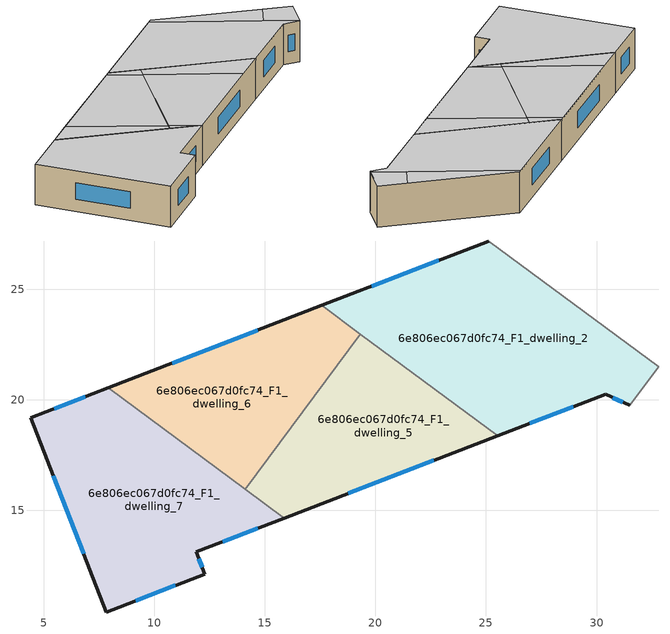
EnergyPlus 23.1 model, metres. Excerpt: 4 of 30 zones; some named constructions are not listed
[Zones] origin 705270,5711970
6e806ec067d0fc74_F1_dwelling_2
 floor to 6e806ec067d0fc74_F0_dwelling_2 (EU_floor_Construction): 32.8,21.5 31.51,19.75 30.41,20.25 25.53,18.37 17.57,24.27 25.13,27.18 z3
 wall outside (EU_wall_Construction): 25.53,18.37 30.41,20.25 31.51,19.75 / 25.13,27.18 17.57,24.27 z3:6
 wall to 6e806ec067d0fc74_F1_dwelling_1 (EU_wall_Construction): 32.8,21.5 25.13,27.18 z3:6
 wall to 6e806ec067d0fc74_F1_dwelling_5 (EU_wall_Construction): 19.32,22.97 25.53,18.37 z3:6
 wall to 6e806ec067d0fc74_F1_dwelling_0 (EU_wall_Construction): 31.51,19.75 32.8,21.5 z3:6
 wall to 6e806ec067d0fc74_F1_dwelling_6 (EU_wall_Construction): 17.57,24.27 19.32,22.97 z3:6
 window (EU_Window_Construction): 30.74,20.1 31.18,19.9 / 26.99,18.93 28.95,19.69 / 22.87,26.31 19.83,25.14 z3.9:5.1
 ceiling to 6e806ec067d0fc74_F2_dwelling_4 (EU_floor_Construction): 31.51,19.75 31.56,19.82 24.87,27.08 17.57,24.27 25.53,18.37 30.41,20.25 z6
 ceiling to 6e806ec067d0fc74_F2_dwelling_0 (EU_floor_Construction): 31.56,19.82 32.8,21.5 31.2,22.68 29.97,21.55 z6
 ceiling adiabatic (EU_roof_Construction): 31.2,22.68 25.13,27.18 24.87,27.08 29.97,21.55 z6
6e806ec067d0fc74_F1_dwelling_5
 floor to 6e806ec067d0fc74_F0_dwelling_5 (EU_floor_Construction): 25.53,18.37 15.87,14.65 14.12,15.95 19.32,22.97 z3
 wall outside (EU_wall_Construction): 15.87,14.65 25.53,18.37 z3:6
 wall to 6e806ec067d0fc74_F1_dwelling_6 (EU_wall_Construction): 19.32,22.97 14.12,15.95 z3:6
 wall to 6e806ec067d0fc74_F1_dwelling_7 (EU_wall_Construction): 14.12,15.95 15.87,14.65 z3:6
 window (EU_Window_Construction): 18.76,15.77 22.64,17.26 z3.9:5.1
 ceiling to 6e806ec067d0fc74_F2_dwelling_5 (EU_floor_Construction): 23.34,17.53 18.88,22.37 14.37,16.29 15.88,14.65 z6
 ceiling to 6e806ec067d0fc74_F2_dwelling_4 (EU_floor_Construction): 25.53,18.37 19.32,22.97 18.88,22.37 23.34,17.53 z6
 ceiling to 6e806ec067d0fc74_F2_dwelling_6 (EU_floor_Construction): 15.87,14.65 14.37,16.29 14.12,15.95 z6
6e806ec067d0fc74_F1_dwelling_6
 floor to 6e806ec067d0fc74_F0_dwelling_6 (EU_floor_Construction): 19.32,22.97 14.12,15.95 7.92,20.55 17.57,24.27 z3
 wall outside (EU_wall_Construction): 17.57,24.27 7.92,20.55 z3:6
 wall to 6e806ec067d0fc74_F1_dwelling_7 (EU_wall_Construction): 7.92,20.55 14.12,15.95 z3:6
 window (EU_Window_Construction): 14.68,23.15 10.81,21.66 z3.9:5.1
 ceiling to 6e806ec067d0fc74_F2_dwelling_6 (EU_floor_Construction): 14.12,15.95 14.37,16.29 9.78,21.26 7.92,20.55 z6
 ceiling to 6e806ec067d0fc74_F2_dwelling_5 (EU_floor_Construction): 14.37,16.29 18.88,22.37 17.24,24.14 9.78,21.26 z6
 ceiling to 6e806ec067d0fc74_F2_dwelling_4 (EU_floor_Construction): 18.88,22.37 19.32,22.97 17.57,24.27 17.24,24.14 z6
6e806ec067d0fc74_F1_dwelling_7
 floor to 6e806ec067d0fc74_F0_dwelling_7 (EU_floor_Construction): 15.87,14.65 11.9,13.12 12.29,12.12 7.83,10.41 4.43,19.2 7.92,20.55 z3
 wall outside (EU_wall_Construction): 7.92,20.55 4.43,19.2 7.83,10.41 12.29,12.12 11.9,13.12 15.87,14.65 z3:6
 window (EU_Window_Construction): 5.45,16.57 6.81,13.04 / 6.87,20.14 5.47,19.6 / 13.09,13.58 14.69,14.19 / 12.18,12.42 12.02,12.82 / 9.17,10.92 10.96,11.61 z3.9:5.1
 ceiling to 6e806ec067d0fc74_F2_dwelling_6 (EU_floor_Construction): 12.29,12.12 11.9,13.12 15.87,14.65 7.92,20.55 4.43,19.2 7.83,10.41 z6
[HVACTEMPLATE:THERMOSTAT] Constant Heating Setpoint=20; Constant Cooling Setpoint=50
EU_HeatOnly_6e806ec067d0fc74_F0_dwelling_0; EU_HeatOnly_6e806ec067d0fc74_F0_dwelling_1; EU_HeatOnly_6e806ec067d0fc74_F0_dwelling_2; EU_HeatOnly_6e806ec067d0fc74_F0_dwelling_3; EU_HeatOnly_6e806ec067d0fc74_F0_dwelling_4; EU_HeatOnly_6e806ec067d0fc74_F0_dwelling_5; EU_HeatOnly_6e806ec067d0fc74_F0_dwelling_6; EU_HeatOnly_6e806ec067d0fc74_F0_dwelling_7; EU_HeatOnly_6e806ec067d0fc74_F1_dwelling_0; EU_HeatOnly_6e806ec067d0fc74_F1_dwelling_1; EU_HeatOnly_6e806ec067d0fc74_F1_dwelling_2; EU_HeatOnly_6e806ec067d0fc74_F1_dwelling_3; EU_HeatOnly_6e806ec067d0fc74_F1_dwelling_4; EU_HeatOnly_6e806ec067d0fc74_F1_dwelling_5; EU_HeatOnly_6e806ec067d0fc74_F1_dwelling_6; EU_HeatOnly_6e806ec067d0fc74_F1_dwelling_7; EU_HeatOnly_6e806ec067d0fc74_F2_dwelling_0; EU_HeatOnly_6e806ec067d0fc74_F2_dwelling_1; EU_HeatOnly_6e806ec067d0fc74_F2_dwelling_2; EU_HeatOnly_6e806ec067d0fc74_F2_dwelling_3; EU_HeatOnly_6e806ec067d0fc74_F2_dwelling_4; EU_HeatOnly_6e806ec067d0fc74_F2_dwelling_5; EU_HeatOnly_6e806ec067d0fc74_F2_dwelling_6; EU_HeatOnly_6e806ec067d0fc74_F3_dwelling_0; EU_HeatOnly_6e806ec067d0fc74_F3_dwelling_1; EU_HeatOnly_6e806ec067d0fc74_F3_dwelling_2; EU_HeatOnly_6e806ec067d0fc74_F3_dwelling_3; EU_HeatOnly_6e806ec067d0fc74_F3_dwelling_4; EU_HeatOnly_6e806ec067d0fc74_F3_dwelling_5; EU_HeatOnly_6e806ec067d0fc74_F3_dwelling_6
[SCHEDULE:CONSTANT]
Name | Hourly Value
EU_AlwaysOn | 1
EU_CoolingOff | 0
[SCHEDULE:FILE] Column Number=1; Rows to Skip at Top=0; Number of Hours of Data=8760; Column Separator=Comma; Interpolate to Timestep=No; Minutes per Item=60; Adjust Schedule for Daylight Savings=Yes
Name | File
EU_Step8_GainSchedule_6e806ec067d0fc74_F2_dwelling_5_f000 | ../../schedules/6e806ec067d0fc74/6e806ec067d0fc74_F2_dwelling_5_f000_gain.csv
EU_Step8_GainSchedule_6e806ec067d0fc74_F2_dwelling_6_f000 | ../../schedules/6e806ec067d0fc74/6e806ec067d0fc74_F2_dwelling_6_f000_gain.csv
EU_Step8_GainSchedule_6e806ec067d0fc74_F3_dwelling_0_f000 | ../../schedules/6e806ec067d0fc74/6e806ec067d0fc74_F3_dwelling_0_f000_gain.csv
EU_Step8_GainSchedule_6e806ec067d0fc74_F3_dwelling_1_f000 | ../../schedules/6e806ec067d0fc74/6e806ec067d0fc74_F3_dwelling_1_f000_gain.csv
EU_Step8_GainSchedule_6e806ec067d0fc74_F3_dwelling_2_f000 | ../../schedules/6e806ec067d0fc74/6e806ec067d0fc74_F3_dwelling_2_f000_gain.csv
EU_Step8_GainSchedule_6e806ec067d0fc74_F3_dwelling_3_f000 | ../../schedules/6e806ec067d0fc74/6e806ec067d0fc74_F3_dwelling_3_f000_gain.csv
EU_Step8_GainSchedule_6e806ec067d0fc74_F3_dwelling_4_f000 | ../../schedules/6e806ec067d0fc74/6e806ec067d0fc74_F3_dwelling_4_f000_gain.csv
EU_Step8_GainSchedule_6e806ec067d0fc74_F3_dwelling_5_f000 | ../../schedules/6e806ec067d0fc74/6e806ec067d0fc74_F3_dwelling_5_f000_gain.csv
EU_Step8_GainSchedule_6e806ec067d0fc74_F3_dwelling_6_f000 | ../../schedules/6e806ec067d0fc74/6e806ec067d0fc74_F3_dwelling_6_f000_gain.csv
